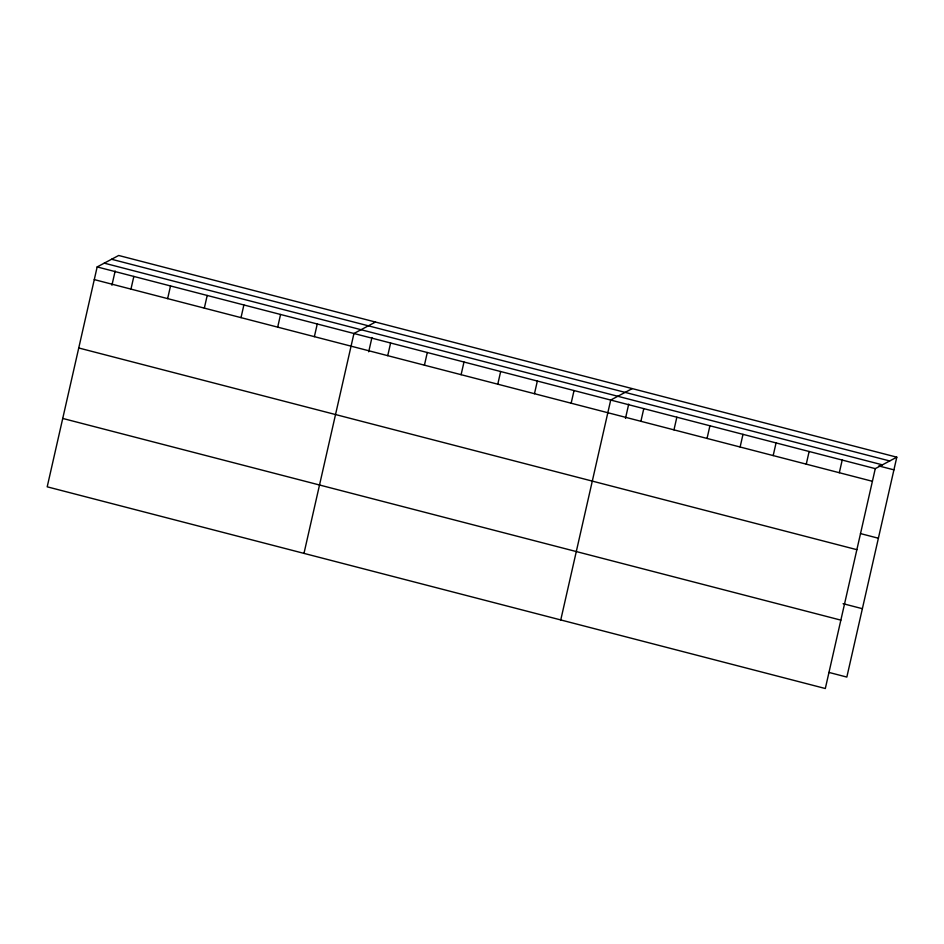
<?xml version="1.0" encoding="UTF-8"?>
<svg xmlns="http://www.w3.org/2000/svg" width="944" height="944" viewBox="0 0 944 944"><rect width="100%" height="100%" fill="white"/><g stroke="black" fill="none" stroke-linecap="round" stroke-linejoin="round"><path stroke-width="1.42" d="M896.8 457.179L118.684 255.482L97.161 266.928L47.2 486.821L825.316 688.518L875.277 468.637L896.8 457.179L846.839 677.072L828.926 672.423M111.923 285.241L115.156 270.999M130.956 289.112L133.836 276.439M167.643 298.611L170.522 285.949M204.329 308.122L207.208 295.46M241.015 317.632L243.882 304.971M277.689 327.143L280.569 314.47M314.376 336.654L317.255 323.981M303.98 553.385L353.941 333.492L375.464 322.046M368.703 351.805L371.936 337.563M387.736 355.664L390.615 343.002M424.422 365.175L427.302 352.513M461.109 374.685L463.988 362.024M497.783 384.196L500.662 371.523M534.469 393.707L537.348 381.034M571.155 403.218L574.035 390.545M560.76 619.948L610.709 400.055L632.244 388.598M625.483 418.369L628.716 404.115M640.905 421.295L643.784 408.622M673.969 429.862L676.848 417.201M707.044 438.441L709.923 425.768M740.12 447.008L742.987 434.346M773.183 455.586L776.062 442.913M806.259 464.153L809.138 451.492M839.322 472.732L842.201 460.058M111.581 259.258L889.696 460.955M104.265 263.152L882.38 464.849M878.77 465.923L893.921 469.852M97.161 266.928L875.277 468.637M94.282 279.601L872.398 481.298M860.468 533.584L878.38 538.233M78.741 347.982L856.857 549.679M843.086 603.688L862.379 608.691M62.741 418.44L840.856 620.137"/></g></svg>
